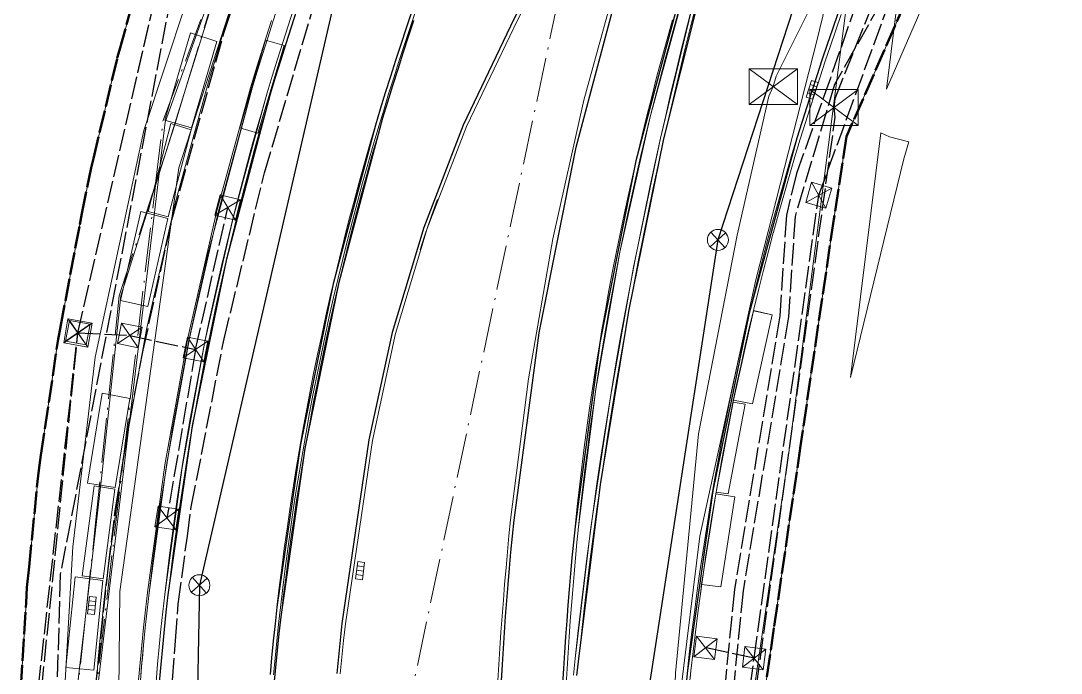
# Model space of a CAD drawing. Header units: metres. Extents: x 105014 to 106600, y 111320 to 118425.
# Drawn here: x 106062.6 to 106122.1, y 115899.1 to 115936.3 of the extents above; entities that cross this region are included whole.
import ezdxf

# ---------------------------------------------------------------- set-up
doc = ezdxf.new("R2010")
doc.units = ezdxf.units.M
doc.linetypes.add('DASHDOT', pattern=[3.556, 2.54, -0.508, 0, -0.508])
doc.linetypes.add('DASHED', pattern=[1.524, 1.27, -0.254])
for name, color, linetype, lineweight in [('00-BASE-LIMITE', 7, 'DASHED', 50), ('00-BASE-UE', 42, 'DASHED', 25), ('10-PAV-CALZADA-BRT', 12, 'CONTINUOUS', 30), ('10-PAV-CALZADA-MIXTA', 8, 'CONTINUOUS', 30), ('10-PAV-CICLORUTA', 76, 'CONTINUOUS', 18), ('10-PAV-SARDINEL', 252, 'CONTINUOUS', 13), ('20-EP-ZONA-DURA', 253, 'CONTINUOUS', 13), ('20-EP-ZONA-VERDE', 84, 'CONTINUOUS', 13), ('30-RED-ENEL-NODOS', 11, 'CONTINUOUS', 13), ('30-RED-ENEL-PROY', 1, 'DASHED', 25), ('30-RED-ETB-CAMARA', 151, 'CONTINUOUS', 13), ('30-RED-ETB-EXIST', 145, 'CONTINUOUS', 13), ('30-RED-ETB-PROY', 5, 'DASHED', 25), ('30-RED-MOVISTAR-CAMARA', 141, 'CONTINUOUS', 13), ('30-RED-MOVISTAR-PROY', 4, 'DASHED', 25), ('30-RED-VANTI-EXIST', 52, 'CONTINUOUS', 13), ('30-RED-VANTI-PROY', 2, 'DASHED', 25), ('30-RED-VANTI-RETIRO', 8, 'DASHDOT', 13), ('35-RH-ACUE-MENOR-EXIST', 151, 'CONTINUOUS', 13), ('35-RH-ACUE-MENOR-PROY', 5, 'DASHED', 25), ('35-RH-PLUV-COLECTOR', 96, 'CONTINUOUS', 30), ('35-RH-PLUV-NODOS', 94, 'CONTINUOUS', 13), ('35-RH-PLUV-RETIRO', 8, 'DASHDOT', 13), ('35-RH-SUDS-ZONAS', 92, 'CONTINUOUS', 20), ('60-PREDIAL-LOTE', 42, 'CONTINUOUS', 13)]:
    doc.layers.add(name, color=color, linetype=linetype, lineweight=lineweight)

# ---------------------------------------------------------------- blocks, each defined once
blk = doc.blocks.new('CAM_ETB_T_13')
for p, q in [((-1.375, -1.025), (1.375, 1.025)), ((-1.375, 1.025), (1.375, -1.025))]:
    blk.add_line(p, q)
blk.add_lwpolyline([(-1.375, -1.025), (1.375, -1.025), (1.375, 1.025), (-1.375, 1.025)], close=True)
blk = doc.blocks.new('CAJA_ENEL')
for p, q in [((-0.6, -0.6), (0.6, 0.6)), ((-0.6, 0.6), (0.6, -0.6))]:
    blk.add_line(p, q)
blk.add_lwpolyline([(-0.6, -0.6), (0.6, -0.6), (0.6, 0.6), (-0.6, 0.6)], close=True)
blk = doc.blocks.new('CAM_MOV_CS_276')
for p, q in [((-0.7, -0.7), (0.7, 0.7)), ((-0.7, 0.7), (0.7, -0.7))]:
    blk.add_line(p, q)
blk.add_lwpolyline([(-0.7, -0.7), (0.7, -0.7), (0.7, 0.7), (-0.7, 0.7)], close=True)
blk = doc.blocks.new('SUMIDERO')
for p, q in [((-0.25, -0.2), (-0.25, 0.2)), ((0, -0.2), (0, 0.2)), ((0.25, -0.2), (0.25, 0.2))]:
    blk.add_line(p, q)
blk.add_lwpolyline([(-0.5, -0.2), (0.5, -0.2), (0.5, 0.2), (-0.5, 0.2)], close=True)
blk = doc.blocks.new('POZO_PLUV')
for p, q in [((-0.42, -0.42), (0.42, 0.42)), ((-0.42, 0.42), (0.42, -0.42))]:
    blk.add_line(p, q)
blk.add_circle((0, 0), 0.6)

msp = doc.modelspace()

# ---------------------------------------------------------------- linework, layer by layer
at = {"layer": '00-BASE-LIMITE'}
for points in [[(106132.1661, 115980.7069), (106109.7949, 115929.7165), (106109.0697, 115924.9863), (106107.1679, 115912.0531), (106105.6457, 115901.6329), (106104.5351, 115893.9651)], [(106062.6313, 115898.2489), (106062.9301, 115903.0877), (106062.9839, 115903.9587), (106063.1015, 115905.1367), (106063.6523, 115910.6495), (106063.7807, 115911.5151), (106064.7639, 115918.1403), (106064.8931, 115918.8273), (106064.8951, 115918.8379), (106065.9967, 115924.6947), (106066.1221, 115925.3155), (106066.6501, 115927.9293), (106066.7769, 115928.4613), (106068.1427, 115934.1931), (106068.2655, 115934.6321), (106070.0045, 115940.8433), (106070.1215, 115941.1991), (106072.0759, 115947.1421), (106072.1843, 115947.4481), (106074.3105, 115953.4487), (106074.4111, 115953.6887), (106076.8913, 115959.6041), (106076.9811, 115959.8075), (106080.9231, 115968.7375)]]:
    msp.add_lwpolyline(points, dxfattribs=at)
at = {"layer": '00-BASE-UE'}
for points in [[(106132.1661, 115980.7069), (106109.7949, 115929.7165), (106109.0697, 115924.9863), (106107.1679, 115912.0531), (106105.6457, 115901.6329), (106104.5351, 115893.9651)], [(106062.6313, 115898.2489), (106062.9301, 115903.0877), (106062.9839, 115903.9587), (106063.1015, 115905.1367), (106063.6523, 115910.6495), (106063.7807, 115911.5151), (106064.7639, 115918.1403), (106064.8931, 115918.8273), (106064.8951, 115918.8379), (106065.9967, 115924.6947), (106066.1221, 115925.3155), (106066.6501, 115927.9293), (106066.7769, 115928.4613), (106068.1427, 115934.1931), (106068.2655, 115934.6321), (106070.0045, 115940.8433), (106070.1215, 115941.1991), (106072.0759, 115947.1421), (106072.1843, 115947.4481), (106074.3105, 115953.4487), (106074.4111, 115953.6887), (106076.8913, 115959.6041), (106076.9811, 115959.8075), (106080.9231, 115968.7375)]]:
    msp.add_lwpolyline(points, dxfattribs=at)
at = {"layer": '10-PAV-CALZADA-BRT'}
for points in [[(106113.2829, 115988.8587), (106101.1573, 115958.7857), (106096.1694, 115947.2644), (106090.6049, 115936.0103), (106087.9031, 115930.358), (106085.6452, 115924.5142), (106083.8448, 115918.5136), (106082.5125, 115912.3921), (106080.9721, 115901.9025), (106080.8673, 115900.9519), (106080.7681, 115900.0007), (106080.6741, 115899.0489)], [(106090.0829, 115898.6373), (106090.1377, 115899.5549), (106090.1957, 115900.4725), (106090.2575, 115901.3897), (106090.3231, 115902.3069), (106090.3927, 115903.2235), (106090.4663, 115904.1399), (106090.5441, 115905.0559), (106090.6265, 115905.9717), (106090.7133, 115906.8869), (106090.8049, 115907.8017), (106092.2471, 115918.5093), (106094.3588, 115929.1052), (106097.1315, 115939.5477)], [(106100.4831, 115938.5393), (106097.7678, 115928.3123), (106095.6997, 115917.935), (106094.2871, 115907.4483), (106094.1969, 115906.5471), (106094.1117, 115905.6495), (106094.0309, 115904.7511), (106093.9543, 115903.8515), (106093.8821, 115902.9511), (106093.8137, 115902.0497), (106093.7491, 115901.1473), (106093.6883, 115900.2443), (106093.6311, 115899.3403), (106093.5771, 115898.4355)], [(106077.0997, 115898.4125), (106077.1901, 115899.3831), (106077.2859, 115900.3541), (106077.3873, 115901.3251), (106077.4937, 115902.2909), (106078.8694, 115911.8927), (106080.8121, 115921.3959), (106083.3149, 115930.7673), (106083.5961, 115931.6973), (106083.8841, 115932.6301), (106084.1769, 115933.5607), (106084.4747, 115934.4891), (106084.7771, 115935.4153), (106085.0837, 115936.3393)]]:
    msp.add_lwpolyline(points, dxfattribs=at)
at = {"layer": '10-PAV-CALZADA-MIXTA'}
for points in [[(106094.3941, 115898.9285), (106094.4955, 115899.8909), (106095.7386, 115909.8456), (106097.3627, 115919.7453), (106099.3655, 115929.5753), (106102.2682, 115941.1893), (106105.7413, 115952.6457), (106107.7275, 115958.4137), (106107.9543, 115958.9999), (106108.2853, 115959.8531), (106108.6181, 115960.7079), (106108.9511, 115961.5613), (106109.2849, 115962.4153), (106109.6195, 115963.2695), (106109.9545, 115964.1241), (106110.2899, 115964.9795), (106121.8467, 115994.4429)], [(106070.5545, 115898.5621), (106070.6429, 115899.5583), (106070.7367, 115900.5551), (106070.8361, 115901.5527), (106070.9413, 115902.5509), (106071.0513, 115903.5401), (106072.4402, 115913.1844), (106074.3917, 115922.7308), (106076.8991, 115932.1465), (106077.1861, 115933.0995), (106077.4811, 115934.0589), (106077.7813, 115935.0155), (106078.0863, 115935.9691), (106078.3959, 115936.9201)], [(106084.9469, 115936.8059), (106084.6381, 115935.8887), (106084.3339, 115934.9701), (106084.0343, 115934.0499), (106083.7395, 115933.1281), (106083.4499, 115932.2049), (106083.1653, 115931.2799), (106082.8863, 115930.3531), (106080.475, 115921.2972), (106078.5981, 115912.1156), (106077.2619, 115902.8399), (106077.1549, 115901.8781), (106077.0535, 115900.9157), (106076.9577, 115899.9527), (106076.8669, 115898.9893)], [(106109.3061, 115936.7357), (106108.9967, 115935.8473), (106108.6915, 115934.9587), (106108.3907, 115934.0697), (106108.0947, 115933.1803), (106107.8033, 115932.2907), (106107.5169, 115931.4005), (106107.2355, 115930.5101), (106106.9569, 115929.6107), (106104.2351, 115919.6212), (106102.1501, 115909.4797), (106100.7101, 115899.2267), (106100.6115, 115898.2903)]]:
    msp.add_lwpolyline(points, dxfattribs=at)
at = {"layer": '10-PAV-CICLORUTA'}
for points in [[(106066.9679, 115898.8713), (106067.0579, 115899.8861), (106067.1535, 115900.9021), (106067.2549, 115901.9197), (106067.3621, 115902.9385), (106067.4739, 115903.9433), (106068.4842, 115911.344), (106069.8189, 115918.693), (106071.4754, 115925.9763), (106073.4505, 115933.1797), (106073.7421, 115934.1477), (106074.0433, 115935.1269), (106074.3493, 115936.1025), (106074.6601, 115937.0747)], [(106076.9443, 115936.3377), (106076.6373, 115935.3777), (106076.3351, 115934.4149), (106076.0381, 115933.4489), (106075.7495, 115932.4909), (106073.8029, 115925.3909), (106072.1703, 115918.2125), (106070.8548, 115910.9692), (106069.8589, 115903.6745), (106069.7483, 115902.6801), (106069.6423, 115901.6751), (106069.5423, 115900.6709), (106069.4479, 115899.6675), (106069.3589, 115898.6653)]]:
    msp.add_lwpolyline(points, dxfattribs=at)
at = {"layer": '10-PAV-SARDINEL'}
for points in [[(106100.3535, 115937.396), (106100.0397, 115936.3078), (106099.733, 115935.2175), (106099.4339, 115934.1252), (106099.142, 115933.0309), (106098.8575, 115931.9346), (106098.5804, 115930.8365), (106098.3107, 115929.7365), (106098.0485, 115928.6347), (106097.7937, 115927.5318), (106097.5461, 115926.426), (106097.3061, 115925.3192), (106097.0735, 115924.2107), (106096.8485, 115923.1008), (106096.6308, 115921.9894), (106096.4207, 115920.8765), (106096.2181, 115919.7621), (106096.0229, 115918.6465), (106095.8353, 115917.5297), (106095.6552, 115916.4115), (106095.4828, 115915.2927), (106095.3176, 115914.1714), (106095.1602, 115913.0501), (106095.0101, 115911.9275), (106094.8678, 115910.804), (106094.733, 115909.6795), (106094.6057, 115908.5541), (106094.4861, 115907.4278), (106094.396, 115906.5282), (106094.3109, 115905.6311), (106094.2302, 115904.7337), (106094.1537, 115903.835), (106094.0815, 115902.9356), (106094.0132, 115902.035), (106093.9486, 115901.1335), (106093.8879, 115900.2313), (106093.8307, 115899.3281), (106093.7768, 115898.424)], [(106094.1952, 115898.949), (106094.2967, 115899.9122), (106094.4509, 115901.3379), (106094.613, 115902.7631), (106094.783, 115904.1873), (106094.9607, 115905.6105), (106095.1462, 115907.0328), (106095.3395, 115908.4541), (106095.5406, 115909.8742), (106095.7495, 115911.2933), (106095.9662, 115912.7111), (106096.1907, 115914.1278), (106096.4229, 115915.5432), (106096.6628, 115916.9573), (106096.9105, 115918.3699), (106097.166, 115919.7815), (106097.4292, 115921.1914), (106097.7001, 115922.5999), (106097.9788, 115924.0069), (106098.2651, 115925.4124), (106098.5592, 115926.8162), (106098.8609, 115928.2185), (106099.1703, 115929.619), (106099.4647, 115930.9174), (106099.7662, 115932.2142), (106100.0748, 115933.5093), (106100.3906, 115934.8027), (106100.7134, 115936.0944), (106101.0433, 115937.3842)], [(106101.2369, 115937.3341), (106100.9072, 115936.0453), (106100.5847, 115934.7547), (106100.2692, 115933.4624), (106099.9609, 115932.1684), (106099.6596, 115930.8727), (106099.3655, 115929.5753), (106099.0563, 115928.1758), (106098.7548, 115926.7747), (106098.461, 115925.3719), (106098.1748, 115923.9675), (106097.8964, 115922.5616), (106097.6257, 115921.1541), (106097.3627, 115919.7453), (106097.1074, 115918.3349), (106096.8599, 115916.9232), (106096.6201, 115915.5102), (106096.3881, 115914.0959), (106096.1638, 115912.6803), (106095.9473, 115911.2635), (106095.7386, 115909.8456), (106095.5376, 115908.4265), (106095.3444, 115907.0064), (106095.159, 115905.5852), (106094.9815, 115904.163), (106094.8117, 115902.7399), (106094.6497, 115901.3158), (106094.4955, 115899.8909), (106094.3941, 115898.9285)], [(106070.3553, 115898.5793), (106070.4438, 115899.5765), (106070.5377, 115900.5744), (106070.6372, 115901.5731), (106070.7425, 115902.5725), (106070.8526, 115903.5629), (106070.9841, 115904.6809), (106071.1232, 115905.7981), (106071.2699, 115906.9143), (106071.424, 115908.0295), (106071.5858, 115909.1436), (106071.755, 115910.2566), (106071.9318, 115911.3684), (106072.1161, 115912.4791), (106072.3079, 115913.5883), (106072.5072, 115914.6964), (106072.714, 115915.8031), (106072.9283, 115916.9083), (106073.1501, 115918.012), (106073.3793, 115919.1142), (106073.6159, 115920.2149), (106073.86, 115921.3139), (106074.1116, 115922.4112), (106074.3705, 115923.5069), (106074.6368, 115924.6007), (106074.9105, 115925.6927), (106075.1917, 115926.7829), (106075.4801, 115927.8711), (106075.776, 115928.9573), (106076.0791, 115930.0415), (106076.3896, 115931.1236), (106076.7074, 115932.2036), (106076.9948, 115933.1578), (106077.2901, 115934.1183), (106077.5907, 115935.0759), (106077.896, 115936.0305), (106078.2059, 115936.9825)], [(106078.3959, 115936.9201), (106078.0863, 115935.9691), (106077.7813, 115935.0155), (106077.4811, 115934.0589), (106077.1861, 115933.0995), (106076.8991, 115932.1465), (106076.5817, 115931.0678), (106076.2715, 115929.987), (106075.9687, 115928.9041), (106075.6733, 115927.8191), (106075.3851, 115926.7322), (106075.1043, 115925.6434), (106074.8309, 115924.5527), (106074.5649, 115923.4602), (106074.3063, 115922.3659), (106074.0551, 115921.2698), (106073.8113, 115920.1721), (106073.5749, 115919.0728), (106073.346, 115917.9719), (106073.1245, 115916.8695), (106072.9105, 115915.7656), (106072.7039, 115914.6603), (106072.5049, 115913.5536), (106072.3133, 115912.4456), (106072.1292, 115911.3363), (106071.9526, 115910.2258), (106071.7836, 115909.1142), (106071.6221, 115908.0014), (106071.4681, 115906.8875), (106071.3216, 115905.7727), (106071.1827, 115904.6568), (106071.0513, 115903.5401), (106070.9413, 115902.5509), (106070.8361, 115901.5527), (106070.7367, 115900.5551), (106070.6429, 115899.5583), (106070.5545, 115898.5621)], [(106076.8669, 115898.9893), (106076.9577, 115899.9527), (106077.0535, 115900.9157), (106077.1549, 115901.8781), (106077.2619, 115902.8399), (106077.3935, 115903.9569), (106077.533, 115905.073), (106077.6803, 115906.188), (106077.8354, 115907.302), (106077.9984, 115908.4148), (106078.1692, 115909.5265), (106078.3478, 115910.637), (106078.5342, 115911.7462), (106078.7284, 115912.854), (106078.9304, 115913.9605), (106079.1401, 115915.0655), (106079.3577, 115916.169), (106079.5829, 115917.2709), (106079.8159, 115918.3712), (106080.0567, 115919.4699), (106080.3051, 115920.5669), (106080.5613, 115921.662), (106080.8251, 115922.7554), (106081.0966, 115923.8468), (106081.3758, 115924.9364), (106081.6627, 115926.0239), (106081.9572, 115927.1094), (106082.2593, 115928.1928), (106082.569, 115929.2741), (106082.8863, 115930.3531), (106083.1653, 115931.2799), (106083.4499, 115932.2049), (106083.7395, 115933.1281), (106084.0343, 115934.0499), (106084.3339, 115934.9701), (106084.6381, 115935.8887), (106084.9469, 115936.8059)], [(106077.0661, 115898.9711), (106077.1568, 115899.9334), (106077.2525, 115900.8953), (106077.3538, 115901.8566), (106077.4606, 115902.8172), (106077.5921, 115903.9328), (106077.7314, 115905.0475), (106077.8785, 115906.1611), (106078.0334, 115907.2737), (106078.1962, 115908.3852), (106078.3668, 115909.4955), (106078.5452, 115910.6045), (106078.7313, 115911.7123), (106078.9253, 115912.8188), (106079.127, 115913.9239), (106079.3365, 115915.0275), (106079.5538, 115916.1296), (106079.7788, 115917.2302), (106080.0114, 115918.3289), (106080.2519, 115919.4264), (106080.5001, 115920.522), (106080.7559, 115921.6158), (106081.0194, 115922.7078), (106081.2906, 115923.7979), (106081.5694, 115924.8861), (106081.8559, 115925.9722), (106082.15, 115927.0564), (106082.4519, 115928.139), (106082.7611, 115929.2183), (106083.078, 115930.2961), (106083.3567, 115931.2217), (106083.6409, 115932.1456), (106083.9302, 115933.0677), (106084.2247, 115933.9885), (106084.524, 115934.9077), (106084.8278, 115935.8254), (106085.1363, 115936.7417)], [(106085.1363, 115936.7417), (106084.8278, 115935.8254), (106084.524, 115934.9077), (106084.2247, 115933.9885), (106083.9302, 115933.0677), (106083.6409, 115932.1456), (106083.3567, 115931.2217), (106083.078, 115930.2961), (106082.7611, 115929.2183), (106082.4519, 115928.139), (106082.15, 115927.0564), (106081.8559, 115925.9722), (106081.5694, 115924.8861), (106081.2906, 115923.7979), (106081.0194, 115922.7078), (106080.7559, 115921.6158), (106080.5001, 115920.522), (106080.2519, 115919.4264), (106080.0114, 115918.3289), (106079.7788, 115917.2302), (106079.5538, 115916.1296), (106079.3365, 115915.0275), (106079.127, 115913.9239), (106078.9253, 115912.8188), (106078.7313, 115911.7123), (106078.5452, 115910.6045), (106078.3668, 115909.4955), (106078.1962, 115908.3852), (106078.0334, 115907.2737), (106077.8785, 115906.1611), (106077.7314, 115905.0475), (106077.5921, 115903.9328), (106077.4606, 115902.8172), (106077.3538, 115901.8566), (106077.2525, 115900.8953), (106077.1568, 115899.9334), (106077.0661, 115898.9711)], [(106100.6115, 115898.2903), (106100.7101, 115899.2267), (106100.8333, 115900.3293), (106100.964, 115901.4311), (106101.1022, 115902.532), (106101.2478, 115903.6319), (106101.4009, 115904.7308), (106101.5614, 115905.8286), (106101.7293, 115906.9253), (106101.9047, 115908.0209), (106102.0875, 115909.1152), (106102.2777, 115910.2083), (106102.4753, 115911.3), (106102.6803, 115912.3904), (106102.8927, 115913.4794), (106103.1124, 115914.567), (106103.3395, 115915.653), (106103.574, 115916.7374), (106103.8158, 115917.8202), (106104.0649, 115918.9014), (106104.3214, 115919.9808), (106104.5852, 115921.0585), (106104.8562, 115922.1344), (106105.1346, 115923.2084), (106105.4202, 115924.2805), (106105.7131, 115925.3507), (106106.0132, 115926.4188), (106106.3206, 115927.4849), (106106.6351, 115928.5489), (106106.9569, 115929.6107), (106107.2355, 115930.5101), (106107.5169, 115931.4005), (106107.8033, 115932.2907), (106108.0947, 115933.1803), (106108.3907, 115934.0697), (106108.6915, 115934.9587), (106108.9967, 115935.8473), (106109.3061, 115936.7357)], [(106085.0837, 115936.3393), (106084.7771, 115935.4153), (106084.4747, 115934.4891), (106084.1769, 115933.5607), (106083.8841, 115932.6301), (106083.5961, 115931.6973), (106083.3149, 115930.7673), (106082.9978, 115929.6938), (106082.688, 115928.6181), (106082.3857, 115927.5404), (106082.0907, 115926.4606), (106081.8031, 115925.3788), (106081.5229, 115924.295), (106081.2501, 115923.2094), (106080.9848, 115922.1219), (106080.727, 115921.0327), (106080.4766, 115919.9417), (106080.2336, 115918.849), (106079.9982, 115917.7546), (106079.7703, 115916.6587), (106079.5498, 115915.5613), (106079.3369, 115914.4623), (106079.1315, 115913.362), (106078.9337, 115912.2602), (106078.7434, 115911.1571), (106078.5606, 115910.0528), (106078.3855, 115908.9472), (106078.2179, 115907.8404), (106078.0578, 115906.7326), (106077.9054, 115905.6236), (106077.7606, 115904.5137), (106077.6233, 115903.4027), (106077.4937, 115902.2909), (106077.3873, 115901.3251), (106077.2859, 115900.3541), (106077.1901, 115899.3831), (106077.0997, 115898.4125)], [(106093.5771, 115898.4355), (106093.6311, 115899.3403), (106093.6883, 115900.2443), (106093.7491, 115901.1473), (106093.8137, 115902.0497), (106093.8821, 115902.9511), (106093.9543, 115903.8515), (106094.0309, 115904.7511), (106094.1117, 115905.6495), (106094.1969, 115906.5471), (106094.2871, 115907.4483), (106094.4069, 115908.5759), (106094.5343, 115909.7026), (106094.6693, 115910.8284), (106094.8118, 115911.9533), (106094.962, 115913.0772), (106095.1196, 115914.2001), (106095.2849, 115915.3219), (106095.4576, 115916.4426), (106095.6379, 115917.5621), (106095.8258, 115918.6803), (106096.0212, 115919.7972), (106096.224, 115920.9129), (106096.4344, 115922.0271), (106096.6523, 115923.1398), (106096.8776, 115924.2511), (106097.1105, 115925.3609), (106097.3507, 115926.469), (106097.5985, 115927.5755), (106097.8537, 115928.6803), (106098.1163, 115929.7834), (106098.3863, 115930.8847), (106098.6637, 115931.9841), (106098.9486, 115933.0817), (106099.2408, 115934.1773), (106099.5403, 115935.2709), (106099.8473, 115936.3625)], [(106109.4949, 115936.6695), (106109.1858, 115935.7819), (106108.8808, 115934.8942), (106108.5803, 115934.0061), (106108.2847, 115933.1176), (106107.9936, 115932.2289), (106107.7075, 115931.3397), (106107.4264, 115930.4504), (106107.1481, 115929.5521), (106106.8267, 115928.4916), (106106.5126, 115927.4289), (106106.2056, 115926.3641), (106105.9058, 115925.2973), (106105.6176, 115924.2457), (106105.6133, 115924.2284), (106105.6086, 115924.212), (106105.3281, 115923.1577), (106105.05, 115922.0849), (106104.7793, 115921.0104), (106104.5159, 115919.934), (106104.2595, 115918.8553), (106104.0109, 115917.776), (106103.7694, 115916.6945), (106103.5352, 115915.6114), (106103.3084, 115914.5267), (106103.0889, 115913.4405), (106102.8767, 115912.3529), (106102.672, 115911.2638), (106102.4746, 115910.1734), (106102.2847, 115909.0816), (106102.1021, 115907.9886), (106101.9268, 115906.8938), (106101.7592, 115905.799), (106101.5989, 115904.7025), (106101.446, 115903.605), (106101.3006, 115902.5064), (106101.1626, 115901.4069), (106101.032, 115900.3065), (106100.909, 115899.2052), (106100.8104, 115898.2694)]]:
    msp.add_lwpolyline(points, dxfattribs=at)
at = {"layer": '20-EP-ZONA-DURA'}
for points in [[(106062.6313, 115898.2489), (106062.9301, 115903.0877), (106062.9839, 115903.9587), (106063.1015, 115905.1367), (106063.6523, 115910.6495), (106063.7807, 115911.5151), (106064.7639, 115918.1403), (106064.8931, 115918.8273), (106064.8951, 115918.8379), (106065.9967, 115924.6947), (106066.1221, 115925.3155), (106066.6501, 115927.9293), (106066.7769, 115928.4613), (106068.1427, 115934.1931), (106068.2655, 115934.6321), (106070.0045, 115940.8433), (106070.1215, 115941.1991), (106072.0759, 115947.1421), (106072.1843, 115947.4481), (106074.3105, 115953.4487), (106074.4111, 115953.6887), (106076.8913, 115959.6041), (106076.9811, 115959.8075), (106080.9231, 115968.7375)], [(106118.5235, 115949.6114), (106109.7949, 115929.7165), (106109.0697, 115924.9863), (106109.0697, 115924.9863), (106107.1679, 115912.0531), (106105.6457, 115901.6329), (106104.5351, 115893.9651)], [(106074.6601, 115937.0747), (106074.3493, 115936.1025), (106074.0433, 115935.1269), (106073.7421, 115934.1477), (106073.4505, 115933.1797), (106071.4754, 115925.9763), (106069.8189, 115918.693), (106068.4842, 115911.3439), (106067.4739, 115903.9433), (106067.3621, 115902.9385), (106067.2549, 115901.9197), (106067.1535, 115900.9021), (106067.0579, 115899.8861), (106066.9679, 115898.8713)], [(106077.3507, 115937.2633), (106077.0393, 115936.3069), (106076.7325, 115935.3475), (106076.4307, 115934.3853), (106076.1337, 115933.4199), (106075.8453, 115932.4623), (106073.371, 115923.1928), (106073.3608, 115923.1495), (106072.5093, 115919.3485), (106072.2193, 115918.0539), (106071.9762, 115916.7279), (106071.2777, 115912.9152), (106071.2579, 115912.8011), (106071.2523, 115912.7685), (106070.5426, 115908.2249), (106070.5336, 115908.1602), (106070.1541, 115905.3043), (106070.1504, 115905.2741), (106069.9581, 115903.6633), (106069.8477, 115902.6693), (106069.7419, 115901.6649), (106069.6419, 115900.6611), (106069.5727, 115899.9262), (106069.5265, 115899.4985), (106069.4587, 115898.6567)], [(106069.3589, 115898.6653), (106069.4479, 115899.6675), (106069.5423, 115900.6709), (106069.6423, 115901.6751), (106069.7483, 115902.6801), (106069.8589, 115903.6745), (106070.8548, 115910.9688), (106072.1703, 115918.2123), (106073.8029, 115925.3909), (106075.7495, 115932.4909), (106076.0381, 115933.4489), (106076.3351, 115934.4149), (106076.6373, 115935.3777), (106076.9443, 115936.3377)], [(106100.8599, 115898.7403), (106100.909, 115899.2052), (106101.032, 115900.3065), (106101.1626, 115901.4069), (106101.3006, 115902.5064), (106101.446, 115903.605), (106101.5187, 115904.1341), (106102.6107, 115904.0003), (106103.4115, 115909.1381), (106102.3235, 115909.3077), (106102.3403, 115909.4063), (106103.0341, 115909.3103), (106103.9995, 115914.4199), (106103.3131, 115914.5497), (106103.3336, 115914.6477), (106104.4143, 115914.4437), (106105.5474, 115919.5189), (106104.476, 115919.766), (106104.5159, 115919.934), (106104.7793, 115921.0104), (106105.05, 115922.0849), (106105.3281, 115923.1577), (106105.6086, 115924.212), (106105.6133, 115924.2284), (106105.6176, 115924.2457), (106105.9058, 115925.2973), (106106.2056, 115926.3641), (106106.5126, 115927.4289), (106106.8267, 115928.4916), (106107.1481, 115929.5521), (106107.4264, 115930.4504), (106107.7075, 115931.3397), (106107.9936, 115932.2289), (106108.2847, 115933.1176), (106108.5803, 115934.0061), (106108.8808, 115934.8942), (106109.1858, 115935.7819), (106109.4949, 115936.6695)]]:
    msp.add_lwpolyline(points, dxfattribs=at)
for points in [[(106070.8501, 115930.6467), (106072.3835, 115930.1961), (106073.8367, 115935.1405), (106072.3165, 115935.6357), (106070.8501, 115930.6467)], [(106069.8963, 115925.4185), (106071.0563, 115925.1161), (106072.3553, 115930.1003), (106071.2087, 115930.4503), (106069.8963, 115925.4185)], [(106086.1656, 115925.3944), (106086.3552, 115925.9228), (106086.4233, 115926.1067), (106086.1656, 115925.3944)], [(106071.0309, 115925.0193), (106069.4841, 115925.4229), (106068.3283, 115920.3531), (106069.8865, 115919.9977), (106071.0309, 115925.0193)], [(106085.9146, 115924.6797), (106086.0912, 115925.1873), (106086.1656, 115925.3944), (106085.9146, 115924.6797)], [(106085.6703, 115923.9627), (106085.8344, 115924.4494), (106085.9146, 115924.6797), (106085.6703, 115923.9627)], [(106085.6703, 115923.9627), (106085.4328, 115923.2435), (106085.5848, 115923.7092), (106085.6703, 115923.9627)], [(106066.4465, 115909.9233), (106068.0237, 115909.6647), (106068.8561, 115914.7475), (106067.2875, 115915.0547), (106066.4465, 115909.9233)], [(106066.1441, 115904.6173), (106067.3323, 115904.4601), (106068.0075, 115909.5661), (106066.8261, 115909.7723), (106066.1441, 115904.6173)], [(106067.3191, 115904.3609), (106065.7345, 115904.5709), (106065.2113, 115899.3973), (106066.7995, 115899.2367), (106067.3191, 115904.3609)]]:
    msp.add_lwpolyline(points, close=True, dxfattribs=at)
at = {"layer": '20-EP-ZONA-VERDE'}
for points in [[(106080.8733, 115899.0299), (106080.9671, 115899.9805), (106081.0663, 115900.9305), (106081.1709, 115901.8803), (106082.7095, 115912.3569), (106084.0384, 115918.4634), (106085.8344, 115924.4492), (106088.0867, 115930.2787), (106090.7819, 115935.9171), (106096.3509, 115947.1803), (106101.3429, 115958.7109), (106113.4685, 115988.7839)], [(106096.9399, 115939.6053), (106094.7962, 115931.7802), (106093.0235, 115923.863), (106091.6257, 115915.871), (106090.6059, 115907.8219), (106090.5143, 115906.9063), (106090.4273, 115905.9901), (106090.3449, 115905.0735), (106090.2669, 115904.1565), (106090.1933, 115903.2391), (106090.1237, 115902.3215), (106090.0579, 115901.4037), (106089.9963, 115900.4855), (106089.9379, 115899.5673), (106089.8833, 115898.6487)], [(106093.7769, 115898.4239), (106093.8307, 115899.3281), (106093.8879, 115900.2313), (106093.9487, 115901.1335), (106094.0131, 115902.0349), (106094.0815, 115902.9355), (106094.1537, 115903.8351), (106094.2301, 115904.7335), (106094.3107, 115905.6311), (106094.3959, 115906.5277), (106094.4861, 115907.4281), (106095.4827, 115915.2923), (106096.8485, 115923.1008), (106098.5804, 115930.8363), (106100.6747, 115938.4817)], [(106101.2332, 115938.1139), (106099.1703, 115929.6189), (106097.6317, 115922.2478), (106096.3058, 115914.8357), (106095.1939, 115907.3886), (106094.2967, 115899.9119), (106094.1951, 115898.9489)], [(106069.4587, 115898.6567), (106069.5475, 115899.6585), (106069.6419, 115900.6611), (106069.7419, 115901.6649), (106069.8477, 115902.6693), (106069.9581, 115903.6633), (106070.9534, 115910.9534), (106072.2682, 115918.1924), (106073.8999, 115925.3666), (106075.8453, 115932.4623), (106076.1337, 115933.4199), (106076.4307, 115934.3853), (106076.7325, 115935.3475), (106077.0393, 115936.3069), (106077.3507, 115937.2633)], [(106078.2057, 115936.9825), (106077.8959, 115936.0305), (106077.5905, 115935.0759), (106077.2901, 115934.1183), (106076.9949, 115933.1577), (106076.7075, 115932.2039), (106074.7727, 115925.1471), (106073.15, 115918.012), (106071.8424, 115910.8124), (106070.8525, 115903.5625), (106070.7423, 115902.5725), (106070.6371, 115901.5731), (106070.5377, 115900.5745), (106070.4437, 115899.5765), (106070.3553, 115898.5793)]]:
    msp.add_lwpolyline(points, dxfattribs=at)
for points in [[(106073.8367, 115935.1405), (106072.3835, 115930.1961), (106070.8501, 115930.6467), (106072.3165, 115935.6357), (106073.8367, 115935.1405)], [(106072.3553, 115930.1003), (106071.0563, 115925.1161), (106069.8963, 115925.4185), (106071.2087, 115930.4503), (106072.3553, 115930.1003)], [(106071.0309, 115925.0193), (106069.8865, 115919.9977), (106068.3283, 115920.3531), (106069.4841, 115925.4229), (106071.0309, 115925.0193)], [(106105.5485, 115919.5187), (106104.4143, 115914.4437), (106103.3333, 115914.6477), (106104.4737, 115919.7587), (106105.5485, 115919.5187)], [(106068.8561, 115914.7475), (106068.0237, 115909.6647), (106066.4465, 115909.9233), (106067.2875, 115915.0547), (106068.8561, 115914.7475)], [(106103.9995, 115914.4199), (106103.0341, 115909.3103), (106102.3403, 115909.4063), (106103.3131, 115914.5497), (106103.9995, 115914.4199)], [(106068.0075, 115909.5661), (106067.3323, 115904.4601), (106066.1441, 115904.6173), (106066.8261, 115909.7723), (106068.0075, 115909.5661)], [(106103.4115, 115909.1381), (106102.6107, 115904.0003), (106101.5187, 115904.1341), (106102.3235, 115909.3077), (106103.4115, 115909.1381)], [(106067.3191, 115904.3609), (106066.7995, 115899.2367), (106065.2113, 115899.3973), (106065.7345, 115904.5709), (106067.3191, 115904.3609)]]:
    msp.add_lwpolyline(points, close=True, dxfattribs=at)
at = {"layer": '30-RED-ENEL-PROY'}
for points in [[(106108.2045, 115926.3569), (106115.6527, 115946.7187)], [(106065.8853, 115918.5055), (106070.8011, 115939.8075)], [(106104.5127, 115899.9269), (106108.2045, 115926.3569)], [(106072.6139, 115917.5469), (106074.4495, 115925.6577)], [(106063.6423, 115898.2655), (106065.8853, 115918.5055)], [(106065.8853, 115918.5055), (106068.8617, 115918.3535)], [(106068.8617, 115918.3535), (106072.6139, 115917.5469)], [(106072.6139, 115917.5469), (106070.9785, 115907.9279)], [(106104.5127, 115899.9269), (106101.7379, 115900.5169)], [(106101.8611, 115880.1021), (106104.5127, 115899.9269)]]:
    msp.add_lwpolyline(points, dxfattribs=at)
at = {"layer": '30-RED-ETB-EXIST'}
for points in [[(106065.611, 115906.283), (106066.869, 115917.103), (106069.659, 115930.046), (106072.06, 115937.279), (106072.685, 115939.39), (106088.084, 115977.453), (106088.596, 115978.549), (106102.275, 116010.72), (106102.377, 116011.251), (106102.49, 116011.262), (106102.957, 116011.283), (106138.557, 116002.215), (106139.138, 116002.01)], [(106105.61, 115932.557), (106105.781, 115933.149), (106121.172, 115963.976), (106130.069, 115982.799), (106131.476, 115985.683), (106130.852, 115985.987)], [(106099.343, 115879.601), (106099.316, 115880.198), (106100.022, 115899.074), (106101.347, 115912.726), (106103.554, 115924.073), (106105.351, 115932.011), (106105.61, 115932.557)], [(106064.498, 115838.649), (106063.416, 115841.823), (106064.644, 115877.899), (106064.422, 115886.665), (106064.563, 115887.928), (106065.611, 115906.283)]]:
    msp.add_lwpolyline(points, dxfattribs=at)
at = {"layer": '30-RED-ETB-PROY'}
for points in [[(106109.078, 115931.365), (106109.136, 115931.882), (106130.642, 115985.386), (106130.852, 115985.987)], [(106102.08, 115879.671), (106102.142, 115880.202), (106109.148, 115930.815), (106109.078, 115931.365)]]:
    msp.add_lwpolyline(points, dxfattribs=at)
at = {"layer": '30-RED-MOVISTAR-PROY'}
for points in [[(106065.8929, 115918.4931), (106070.8123, 115939.7931)], [(106062.8959, 115889.0967), (106065.8929, 115918.4931)]]:
    msp.add_lwpolyline(points, dxfattribs=at)
at = {"layer": '30-RED-VANTI-EXIST'}
for points in [[(106072.038, 115932.4195), (106073.2903, 115936.4261), (106074.8179, 115941.4881)], [(106074.4636, 115940.5389), (106070.8801, 115930.5361), (106070.5368, 115927.6576)], [(106070.907, 115928.8012), (106072.038, 115932.4195)], [(106070.5289, 115927.5914), (106070.907, 115928.8012)], [(106070.5289, 115927.5914), (106068.8418, 115913.4472)], [(106070.3189, 115926.9196), (106070.5289, 115927.5914)], [(106070.5368, 115927.6576), (106070.5289, 115927.5914)], [(106066.3435, 115902.447), (106067.2807, 115910.5325), (106068.3459, 115920.6071), (106070.3189, 115926.9196)], [(106068.8418, 115913.4472), (106066.5825, 115894.5055)], [(106065.415, 115890.2541), (106065.4455, 115891.9851), (106065.6059, 115896.0835), (106066.3435, 115902.447)]]:
    msp.add_lwpolyline(points, dxfattribs=at)
at = {"layer": '30-RED-VANTI-PROY'}
for points in [[(106068.8418, 115913.4472), (106069.6233, 115917.5169), (106071.3069, 115925.1453), (106074.2599, 115935.7247), (106077.3609, 115944.9073), (106081.4011, 115955.5165), (106082.1141, 115957.2347), (106084.0217, 115965.4585), (106086.9461, 115965.9647), (106087.9353, 115970.7267), (106093.7857, 115985.2911), (106094.8639, 115987.7597), (106102.1563, 115999.8591)], [(106072.144, 115906.8894), (106072.3691, 115908.5649), (106074.2394, 115918.1496), (106076.5539, 115927.6369), (106079.3074, 115937.0062)], [(106068.4596, 115911.085), (106068.8073, 115913.2675), (106068.8418, 115913.4472)], [(106066.6889, 115896.0049), (106066.7231, 115896.4867), (106067.6229, 115905.0333), (106068.0399, 115908.4505), (106068.4596, 115911.085)], [(106071.4652, 115900.9196), (106071.6221, 115903.0047), (106072.144, 115906.8894)], [(106069.0677, 115818.9405), (106069.5527, 115838.7029), (106069.9909, 115842.6851), (106069.9761, 115844.8315), (106069.6405, 115846.8579), (106069.9109, 115858.8509), (106070.0507, 115866.2549), (106070.4475, 115882.6847), (106070.8379, 115892.5801), (106071.4652, 115900.9196)]]:
    msp.add_lwpolyline(points, dxfattribs=at)
at = {"layer": '30-RED-VANTI-RETIRO'}
for points in [[(106072.038, 115932.4195), (106074.6854, 115941.133)], [(106070.3309, 115927.0217), (106070.7499, 115930.5897), (106074.4636, 115940.5389)], [(106070.907, 115928.8012), (106071.4203, 115930.3865), (106072.038, 115932.4195)], [(106070.5368, 115927.6576), (106070.907, 115928.8012)], [(106070.3309, 115927.0217), (106070.5368, 115927.6576)], [(106066.3435, 115902.447), (106066.8843, 115907.4595), (106068.2559, 115920.6127), (106070.3309, 115927.0217)], [(106068.4596, 115911.085), (106070.3189, 115926.9196)], [(106070.3189, 115926.9196), (106070.3309, 115927.0217)], [(106066.6889, 115896.0049), (106068.4596, 115911.085)], [(106065.415, 115890.2541), (106065.6419, 115895.9439), (106066.3435, 115902.447)]]:
    msp.add_lwpolyline(points, dxfattribs=at)
at = {"layer": '35-RH-ACUE-MENOR-EXIST'}
for points in [[(106150.5, 116332.35), (106150.14, 116318.2), (106150.09, 116316.36), (106149.21, 116281.69), (106150.3, 116221.11), (106151.4, 116196.3), (106150.67, 116172.94), (106149.94, 116124.77), (106151.4, 116078.06), (106149.21, 116035), (106145.19, 116011.65), (106138.26, 115994.13), (106126.21, 115971.87), (106118.91, 115957.64), (106109.79, 115937.2), (106106.5, 115911.66), (106102.51, 115884.52), (106100.5346, 115872.3744), (106099.41, 115865.46), (106097.31, 115828.21), (106095.13, 115790.53)], [(106109.2733, 116014.5933), (106106.9262, 116002.6385), (106096.607, 115980.9661), (106080.2, 115954.32), (106071.66, 115927.92), (106068.28, 115903.73), (106068.08, 115882.81)], [(106100.2853, 115897.7849), (106101.4176, 115906.8868), (106104.6108, 115921.5177), (106108.1102, 115935.2477), (106111.9206, 115950.9588), (106113.1043, 115953.9414), (106116.7158, 115960.8632), (106121.9652, 115971.765), (106129.649, 115987.8484), (106133.3029, 115995.7676), (106134.1264, 115998.8016), (106134.9498, 116004.6124), (106135.2069, 116011.0642)]]:
    msp.add_lwpolyline(points, dxfattribs=at)
at = {"layer": '35-RH-ACUE-MENOR-PROY'}
for points in [[(106101.9601, 116029.6154), (106103.2788, 116029.3558), (106104.995, 116030.5519), (106107.4213, 116030.0936), (106107.1606, 116029.142), (106103.7073, 116016.5797), (106103.2541, 116015.0594), (106101.0492, 116009.5653), (106100.5034, 116008.243), (106099.9233, 116006.8374), (106095.4326, 115995.9567), (106091.047, 115990.4283), (106082.0303, 115970.2805), (106079.7648, 115960.4824), (106078.9301, 115958.263), (106071.2102, 115937.7365), (106064.8852, 115904.696), (106064.2115, 115881.9924)], [(106143.6468, 116019.898), (106138.6325, 116006.738), (106130.1258, 115987.2583), (106127.8559, 115982.1547), (106123.2702, 115970.949), (106121.3317, 115966.2984), (106113.8929, 115947.5155), (106108.8703, 115933.0414), (106106.9348, 115927.6043), (106106.3594, 115925.2253), (106105.9856, 115919.4692), (106103.389, 115903.84), (106101.4948, 115884.6777)], [(106139.1326, 116006.6247), (106130.4709, 115983.503), (106122.4465, 115963.6445), (106116.2855, 115945.3795), (106109.1093, 115932.6728), (106106.8549, 115925.1389), (106106.4829, 115919.4119), (106103.885, 115903.7744), (106101.987, 115884.5739)]]:
    msp.add_lwpolyline(points, dxfattribs=at)
at = {"layer": '35-RH-PLUV-COLECTOR'}
for points in [[(106112.155, 115953.59), (106102.4484, 115923.8063)], [(106112.155, 115953.59), (106102.4484, 115923.8063)], [(106081.0368, 115939.6638), (106072.8297, 115904.0868)], [(106081.0368, 115939.6638), (106072.8297, 115904.0868)], [(106102.4484, 115923.8063), (106096.9258, 115887.9453)], [(106102.4484, 115923.8063), (106096.9258, 115887.9453)], [(106072.8297, 115904.0868), (106071.469, 115832.225)], [(106072.8297, 115904.0868), (106071.469, 115832.225)]]:
    msp.add_lwpolyline(points, dxfattribs=at)
at = {"layer": '35-RH-PLUV-RETIRO'}
msp.add_lwpolyline([(106083.0106, 115888.7846), (106097.418, 115956.833)], dxfattribs=at)
at = {"layer": '35-RH-SUDS-ZONAS'}
for points in [[(106076.1705, 115929.9097), (106075.1342, 115930.2129), (106076.5998, 115935.2021), (106077.6706, 115934.9017), (106076.1705, 115929.9097)], [(106104.4736, 115919.7587), (106105.5488, 115919.5258), (106104.4147, 115914.4436), (106103.3332, 115914.6476), (106104.4736, 115919.7587)]]:
    msp.add_lwpolyline(points, close=True, dxfattribs=at)
at = {"layer": '60-PREDIAL-LOTE'}
for points in [[(106117.0051, 115943.7787), (106112.0684, 115932.4203), (106113.4278, 115943.3367), (106113.9093, 115954.2868), (106140.2633, 116012.4952), (106142.3735, 116020.392), (106148.4814, 116018.7599), (106153.5996, 116017.7974), (106150.4138, 116009.6161), (106147.2195, 116005.5598), (106151.7777, 116000.5527), (106141.4484, 115991.5655), (106135.7904, 115984.3973), (106133.3477, 115980.5739), (106131.8692, 115977.8707), (106130.2908, 115974.9849), (106117.2379, 115944.3225), (106117.0051, 115943.7787)], [(106113.0738, 115928.4414), (106110.0163, 115915.954), (106111.7564, 115929.9168), (106112.2513, 115929.6872), (106113.355, 115929.4072), (106113.0738, 115928.4414)]]:
    msp.add_lwpolyline(points, close=True, dxfattribs=at)

# ---------------------------------------------------------------- block references
at = {"layer": '30-RED-ENEL-NODOS'}
for p, rotation in [((106108.2044, 115926.3569), 74), ((106074.4494, 115925.6576), 76), ((106065.8853, 115918.5055), 79.5), ((106068.8616, 115918.3534), 78.7), ((106072.6138, 115917.5469), 78.7), ((106070.9785, 115907.9279), 81.3), ((106101.7379, 115900.5169), 82.8), ((106104.5127, 115899.9268), 82.8)]:
    msp.add_blockref('CAJA_ENEL', p, dxfattribs=dict(at, rotation=rotation))
at = {"layer": '30-RED-ETB-CAMARA'}
for p in [(106105.61, 115932.557), (106109.078, 115931.365)]:
    msp.add_blockref('CAM_ETB_T_13', p, dxfattribs=at)
at = {"layer": '30-RED-MOVISTAR-CAMARA', "rotation": 79.9}
msp.add_blockref('CAM_MOV_CS_276', (106065.8928, 115918.4931), dxfattribs=at)
at = {"layer": '35-RH-PLUV-NODOS'}
for name, p, rotation in [('SUMIDERO', (106107.8251, 115932.3781), 251.8), ('SUMIDERO', (106107.8251, 115932.3781), 251.8), ('SUMIDERO', (106107.8251, 115932.3781), 251.8), ('POZO_PLUV', (106102.4484, 115923.8063), 267), ('POZO_PLUV', (106102.4484, 115923.8063), 267), ('SUMIDERO', (106082.006, 115904.9234), 82.6), ('SUMIDERO', (106082.006, 115904.9234), 82.6), ('SUMIDERO', (106082.006, 115904.9234), 82.6), ('POZO_PLUV', (106072.8297, 115904.0868), 267), ('POZO_PLUV', (106072.8297, 115904.0868), 267), ('SUMIDERO', (106066.6942, 115902.9326), 264.1), ('SUMIDERO', (106066.6942, 115902.9326), 264.1), ('SUMIDERO', (106066.6942, 115902.9326), 264.1)]:
    msp.add_blockref(name, p, dxfattribs=dict(at, rotation=rotation))

doc.saveas('drawing.dxf')
